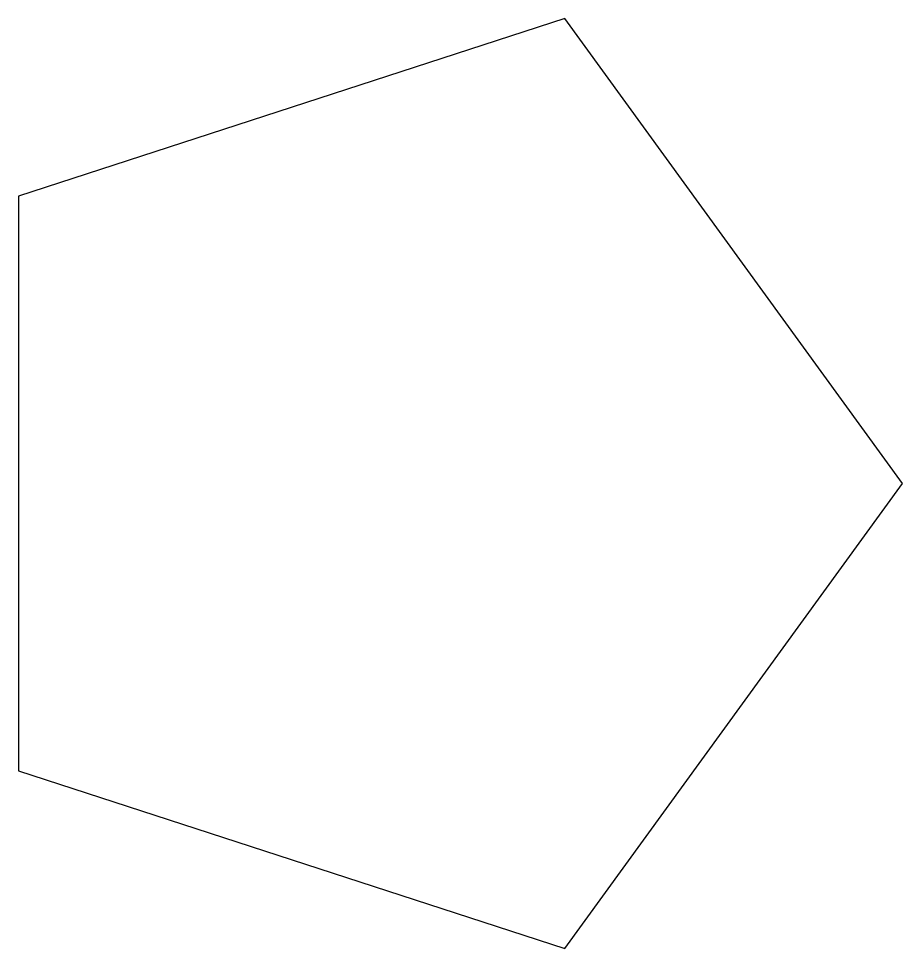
# Model space of a CAD drawing. Header units: metres. Extents: x -1 to 23, y -1 to 134.
# Drawn here: x 21.601 to 23.41, y 132.309 to 134.211 of the extents above.
import ezdxf

# ---------------------------------------------------------------- set-up
doc = ezdxf.new("R2010")
doc.units = ezdxf.units.M

msp = doc.modelspace()

# ---------------------------------------------------------------- linework, layer by layer
for p, q in [((22.7185, 134.211), (21.6005, 133.848)), ((23.4095, 133.26), (22.7185, 134.211)), ((21.6005, 133.848), (21.6005, 132.672)), ((22.7185, 132.309), (23.4095, 133.26)), ((21.6005, 132.672), (22.7185, 132.309))]:
    msp.add_line(p, q)

doc.saveas('drawing.dxf')
